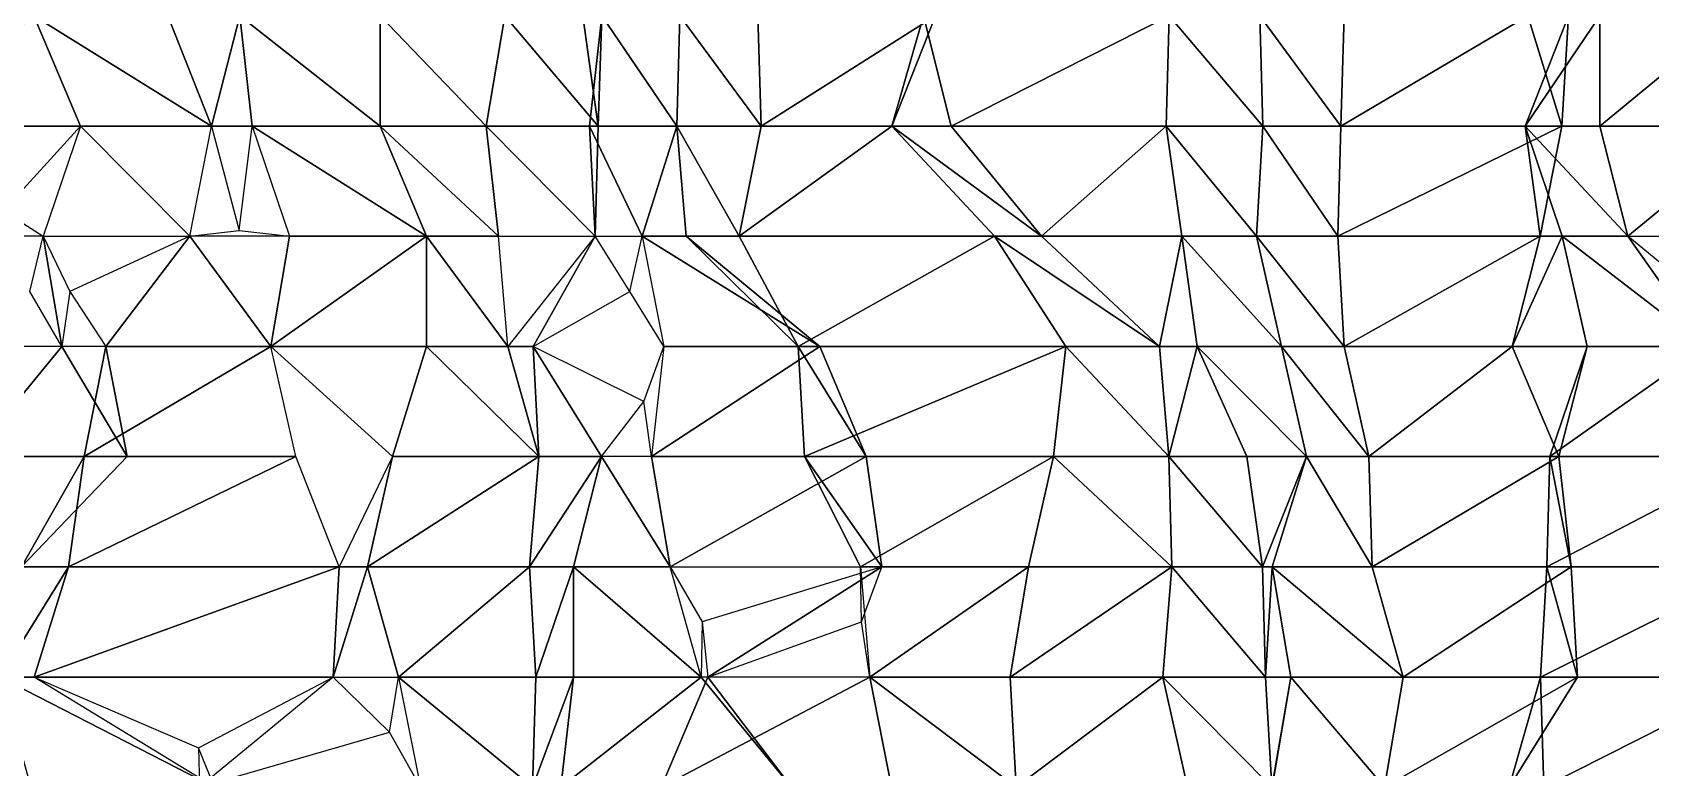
# Model space of a CAD drawing. Header units: metres. Extents: x -317 to 276, y -240 to 234.
# Drawn here: x 88.3 to 176.4, y -82.9 to -42.9 of the extents above; entities that cross this region are included whole.
import ezdxf

# ---------------------------------------------------------------- set-up
doc = ezdxf.new("R2010")
doc.units = ezdxf.units.M

msp = doc.modelspace()

# ---------------------------------------------------------------- linework, layer by layer
for points in [[(80.585175, -48, -570.9894), (90.92697, -48, -564.57385), (88.388824, -42, -569.21985), (88.38892, -41.9999, -569.2197)], [(80.585175, -48, -570.9894), (88.388824, -42, -569.21985), (82.61569, -42, -567.2725), (82.61579, -41.9999, -567.2724)], [(88.388824, -42, -569.21985), (98.05377, -48, -564.04333), (95.684845, -42, -568.37964), (95.684944, -41.9999, -568.3795)], [(88.388824, -42, -569.21985), (90.92697, -48, -564.57385), (98.05377, -48, -564.04333), (98.05387, -47.9999, -564.0432)], [(98.05377, -48, -564.04333), (99.59668, -42, -573.734), (95.684845, -42, -568.37964), (95.684944, -41.9999, -568.3795)], [(98.05377, -48, -564.04333), (100.2735, -48, -572.4951), (99.59668, -42, -573.734), (99.59678, -41.9999, -573.7339)], [(99.59668, -42, -573.734), (107.23108, -48, -572.2743), (107.23108, -42, -572.2743), (107.23118, -41.9999, -572.2742)], [(99.59668, -42, -573.734), (100.2735, -48, -572.4951), (107.23108, -48, -572.2743), (107.23118, -47.9999, -572.2742)], [(107.23108, -42, -572.2743), (113.00418, -48, -574.2217), (114.01944, -42, -572.3633), (114.01954, -41.9999, -572.36316)], [(107.23108, -42, -572.2743), (107.23108, -48, -572.2743), (113.00418, -48, -574.2217), (113.00428, -47.9999, -574.22156)], [(114.01944, -42, -572.3633), (113.00418, -48, -574.2217), (119.11575, -48, -575.54956), (119.11585, -47.9999, -575.54944)], [(114.01944, -42, -572.3633), (119.11575, -48, -575.54956), (118.269684, -42, -577.0982), (118.26978, -41.9999, -577.0981)], [(119.11575, -48, -575.54956), (119.30493, -42, -587.71814), (118.269684, -42, -577.0982), (118.26978, -41.9999, -577.0981)], [(119.11575, -48, -575.54956), (118.62811, -48, -588.9571), (119.30493, -42, -587.71814), (119.30503, -41.9999, -587.718)], [(119.30493, -42, -587.71814), (118.62811, -48, -588.9571), (123.38599, -48, -592.7628), (123.386086, -47.9999, -592.7627)], [(119.30493, -42, -587.71814), (123.38599, -48, -592.7628), (123.555176, -42, -592.4531), (123.555275, -41.9999, -592.453)], [(123.555176, -42, -592.4531), (123.38599, -48, -592.7628), (127.97464, -48, -596.87836), (127.97474, -47.9999, -596.87823)], [(123.555176, -42, -592.4531), (127.97464, -48, -596.87836), (127.80545, -42, -597.18805), (127.80555, -41.9999, -597.1879)], [(127.97464, -48, -596.87836), (137.47037, -42, -592.01154), (127.80545, -42, -597.18805), (127.80555, -41.9999, -597.1879)], [(127.97464, -48, -596.87836), (135.10144, -48, -596.3478), (137.47037, -42, -592.01154), (137.47047, -41.9999, -592.0114)], [(135.10144, -48, -596.3478), (138.33646, -48, -602.94116), (136.81357, -42, -605.72876), (136.81367, -41.9999, -605.72864)], [(135.10144, -48, -596.3478), (136.81357, -42, -605.72876), (137.47037, -42, -592.01154), (137.47047, -41.9999, -592.0114)], [(138.33646, -48, -602.94116), (150.20108, -42, -593.73804), (136.81357, -42, -605.72876), (136.81367, -41.9999, -605.72864)], [(138.33646, -48, -602.94116), (150.03186, -48, -594.0478), (150.20108, -42, -593.73804), (150.20119, -41.9999, -593.7379)], [(150.20108, -42, -593.73804), (150.03186, -48, -594.0478), (155.29736, -48, -596.9243), (155.29747, -47.9999, -596.9242)], [(150.20108, -42, -593.73804), (155.29736, -48, -596.9243), (155.12814, -42, -597.2341), (155.12825, -41.9999, -597.23395)], [(155.12814, -42, -597.2341), (159.5476, -48, -601.6593), (159.71683, -42, -601.3496), (159.71693, -41.9999, -601.3495)], [(155.12814, -42, -597.2341), (155.29736, -48, -596.9243), (159.5476, -48, -601.6593), (159.54771, -47.9999, -601.6592)], [(159.5476, -48, -601.6593), (171.58145, -48, -592.1465), (169.72015, -42, -595.5536), (169.72026, -41.9999, -595.55347)], [(159.5476, -48, -601.6593), (169.72015, -42, -595.5536), (159.71683, -42, -601.3496), (159.71693, -41.9999, -601.3495)], [(171.58145, -48, -592.1465), (169.57095, -48, -608.3416), (171.93988, -42, -604.0053), (171.93999, -41.9999, -604.0052)], [(169.57095, -48, -608.3416), (173.65201, -48, -613.38635), (173.65201, -42, -613.38635), (173.65211, -41.9999, -613.3862)], [(169.57095, -48, -608.3416), (173.65201, -42, -613.38635), (171.93988, -42, -604.0053), (171.93999, -41.9999, -604.0052)], [(171.58145, -48, -592.1465), (171.93988, -42, -604.0053), (169.72015, -42, -595.5536), (169.72026, -41.9999, -595.55347)], [(173.65201, -48, -613.38635), (182.47089, -48, -609.7584), (180.948, -42, -612.546), (180.9481, -41.9999, -612.5459)], [(173.65201, -48, -613.38635), (180.948, -42, -612.546), (173.65201, -42, -613.38635), (173.65211, -41.9999, -613.3862)], [(80.585175, -48, -570.9894), (86.73227, -52.615387, -565.9946), (90.92697, -48, -564.57385), (90.92707, -47.9999, -564.5737)], [(90.92697, -48, -564.57385), (88.896454, -54, -568.29065), (96.86929, -54, -566.2114), (96.86939, -53.9999, -566.2113)], [(90.92697, -48, -564.57385), (96.86929, -54, -566.2114), (98.05377, -48, -564.04333), (98.05387, -47.9999, -564.0432)], [(98.05377, -48, -564.04333), (99.56439, -53.684204, -567.53564), (100.2735, -48, -572.4951), (100.2736, -47.9999, -572.495)], [(100.2735, -48, -572.4951), (109.769196, -54, -567.6283), (107.23108, -48, -572.2743), (107.23118, -47.9999, -572.2742)], [(100.2735, -48, -572.4951), (102.304016, -54, -568.7783), (109.769196, -54, -567.6283), (109.769295, -53.9999, -567.6282)], [(107.23108, -48, -572.2743), (113.68103, -54, -572.9827), (113.00418, -48, -574.2217), (113.00428, -47.9999, -574.22156)], [(107.23108, -48, -572.2743), (109.769196, -54, -567.6283), (113.68103, -54, -572.9827), (113.68113, -53.9999, -572.9826)], [(113.00418, -48, -574.2217), (118.94653, -54, -575.85925), (119.11575, -48, -575.54956), (119.11585, -47.9999, -575.54944)], [(113.00418, -48, -574.2217), (113.68103, -54, -572.9827), (118.94653, -54, -575.85925), (118.94663, -53.9999, -575.85913)], [(118.94653, -54, -575.85925), (121.50467, -54, -583.6916), (118.62811, -48, -588.9571), (118.62821, -47.9999, -588.957)], [(118.94653, -54, -575.85925), (118.62811, -48, -588.9571), (119.11575, -48, -575.54956), (119.11585, -47.9999, -575.54944)], [(121.50467, -54, -583.6916), (123.38599, -48, -592.7628), (118.62811, -48, -588.9571), (118.62821, -47.9999, -588.957)], [(121.50467, -54, -583.6916), (123.893616, -54, -591.8336), (123.38599, -48, -592.7628), (123.386086, -47.9999, -592.7627)], [(123.38599, -48, -592.7628), (126.79019, -54, -599.0465), (127.97464, -48, -596.87836), (127.97474, -47.9999, -596.87823)], [(123.38599, -48, -592.7628), (123.893616, -54, -591.8336), (126.79019, -54, -599.0465), (126.79029, -53.9999, -599.0464)], [(126.79019, -54, -599.0465), (140.68533, -54, -586.1266), (135.10144, -48, -596.3478), (135.10155, -47.9999, -596.34766)], [(126.79019, -54, -599.0465), (135.10144, -48, -596.3478), (127.97464, -48, -596.87836), (127.97474, -47.9999, -596.87823)], [(143.2435, -54, -593.95886), (138.33646, -48, -602.94116), (135.10144, -48, -596.3478), (135.10155, -47.9999, -596.34766)], [(143.2435, -54, -593.95886), (135.10144, -48, -596.3478), (140.68533, -54, -586.1266), (140.68544, -53.9999, -586.12646)], [(143.2435, -54, -593.95886), (150.03186, -48, -594.0478), (138.33646, -48, -602.94116), (138.33656, -47.9999, -602.94104)], [(143.2435, -54, -593.95886), (150.8779, -54, -592.49915), (150.03186, -48, -594.0478), (150.03197, -47.9999, -594.04767)], [(150.03186, -48, -594.0478), (154.95895, -54, -597.5438), (155.29736, -48, -596.9243), (155.29747, -47.9999, -596.9242)], [(150.03186, -48, -594.0478), (150.8779, -54, -592.49915), (154.95895, -54, -597.5438), (154.95906, -53.9999, -597.5437)], [(155.29736, -48, -596.9243), (154.95895, -54, -597.5438), (159.37842, -54, -601.96906), (159.37852, -53.9999, -601.96893)], [(155.29736, -48, -596.9243), (159.37842, -54, -601.96906), (159.5476, -48, -601.6593), (159.54771, -47.9999, -601.6592)], [(159.37842, -54, -601.96906), (170.39697, -54, -594.31464), (171.58145, -48, -592.1465), (171.58156, -47.9999, -592.14636)], [(159.37842, -54, -601.96906), (171.58145, -48, -592.1465), (159.5476, -48, -601.6593), (159.54771, -47.9999, -601.6592)], [(170.39697, -54, -594.31464), (171.60147, -54, -604.6248), (169.57095, -48, -608.3416), (169.57106, -47.9999, -608.3415)], [(170.39697, -54, -594.31464), (169.57095, -48, -608.3416), (171.58145, -48, -592.1465), (171.58156, -47.9999, -592.14636)], [(169.57095, -48, -608.3416), (175.1749, -54, -610.5987), (173.65201, -48, -613.38635), (173.65211, -47.9999, -613.3862)], [(169.57095, -48, -608.3416), (171.60147, -54, -604.6248), (175.1749, -54, -610.5987), (175.175, -53.9999, -610.5986)], [(175.1749, -54, -610.5987), (182.47089, -48, -609.7584), (173.65201, -48, -613.38635), (173.65211, -47.9999, -613.3862)], [(175.1749, -54, -610.5987), (182.47089, -54, -609.7584), (182.47089, -48, -609.7584), (182.471, -47.9999, -609.7583)], [(86.73227, -52.615387, -565.9946), (88.896454, -54, -568.29065), (85.15384, -54, -562.6265), (85.15394, -53.9999, -562.6264)], [(99.56439, -53.684204, -567.53564), (102.304016, -54, -568.7783), (96.86929, -54, -566.2114), (96.86939, -53.9999, -566.2113)], [(89.91171, -60, -566.43225), (88.17206, -57, -567.1944), (88.896454, -54, -568.29065), (88.89655, -53.9999, -568.2905)], [(89.91171, -60, -566.43225), (88.896454, -54, -568.29065), (90.34607, -57, -567.9126), (90.34617, -56.9999, -567.9125)], [(96.86929, -54, -566.2114), (90.34607, -57, -567.9126), (92.30066, -60, -574.57434), (92.30076, -59.9999, -574.5742)], [(96.86929, -54, -566.2114), (92.30066, -60, -574.57434), (101.28876, -60, -570.6367), (101.28886, -59.9999, -570.6366)], [(96.86929, -54, -566.2114), (101.28876, -60, -570.6367), (102.304016, -54, -568.7783), (102.304115, -53.9999, -568.7782)], [(101.28876, -60, -570.6367), (109.769196, -60, -567.6283), (109.769196, -54, -567.6283), (109.769295, -53.9999, -567.6282)], [(101.28876, -60, -570.6367), (109.769196, -54, -567.6283), (102.304016, -54, -568.7783), (102.304115, -53.9999, -568.7782)], [(109.769196, -54, -567.6283), (114.18866, -60, -572.0535), (113.68103, -54, -572.9827), (113.68113, -53.9999, -572.9826)], [(109.769196, -54, -567.6283), (109.769196, -60, -567.6283), (114.18866, -60, -572.0535), (114.18876, -59.9999, -572.0534)], [(118.94653, -54, -575.85925), (114.18866, -60, -572.0535), (115.56235, -60, -582.05396), (115.56245, -59.9999, -582.05383)], [(118.94653, -54, -575.85925), (115.56235, -60, -582.05396), (120.84146, -57, -581.661), (120.84156, -56.9999, -581.6609)], [(122.68912, -60, -581.52344), (120.84146, -57, -581.661), (121.50467, -54, -583.6916), (121.50477, -53.9999, -583.69147)], [(131.16962, -60, -578.515), (123.893616, -54, -591.8336), (121.50467, -54, -583.6916), (121.50477, -53.9999, -583.69147)], [(131.16962, -60, -578.515), (121.50467, -54, -583.6916), (122.68912, -60, -581.52344), (122.68922, -59.9999, -581.5233)], [(130.00516, -60, -593.1615), (126.79019, -54, -599.0465), (123.893616, -54, -591.8336), (123.893715, -53.9999, -591.8335)], [(130.00516, -60, -593.1615), (123.893616, -54, -591.8336), (131.16962, -60, -578.515), (131.16972, -59.9999, -578.5149)], [(130.00516, -60, -593.1615), (140.68533, -54, -586.1266), (126.79019, -54, -599.0465), (126.79029, -53.9999, -599.0464)], [(130.00516, -60, -593.1615), (144.57715, -60, -579.0026), (140.68533, -54, -586.1266), (140.68544, -53.9999, -586.12646)], [(149.67346, -60, -582.1889), (143.2435, -54, -593.95886), (140.68533, -54, -586.1266), (140.68544, -53.9999, -586.12646)], [(149.67346, -60, -582.1889), (140.68533, -54, -586.1266), (144.57715, -60, -579.0026), (144.57726, -59.9999, -579.0025)], [(150.8779, -54, -592.49915), (143.2435, -54, -593.95886), (149.67346, -60, -582.1889), (149.67357, -59.9999, -582.1888)], [(150.8779, -54, -592.49915), (149.67346, -60, -582.1889), (151.72394, -60, -590.95044), (151.72404, -59.9999, -590.9503)], [(150.8779, -54, -592.49915), (156.31262, -60, -595.0659), (154.95895, -54, -597.5438), (154.95906, -53.9999, -597.5437)], [(150.8779, -54, -592.49915), (151.72394, -60, -590.95044), (156.31262, -60, -595.0659), (156.31273, -59.9999, -595.0658)], [(154.95895, -54, -597.5438), (159.71683, -60, -601.3496), (159.37842, -54, -601.96906), (159.37852, -53.9999, -601.96893)], [(154.95895, -54, -597.5438), (156.31262, -60, -595.0659), (159.71683, -60, -601.3496), (159.71693, -59.9999, -601.3495)], [(159.71683, -60, -601.3496), (170.39697, -54, -594.31464), (159.37842, -54, -601.96906), (159.37852, -53.9999, -601.96893)], [(159.71683, -60, -601.3496), (168.87408, -60, -597.10223), (170.39697, -54, -594.31464), (170.39708, -53.9999, -594.3145)], [(168.87408, -60, -597.10223), (172.95514, -60, -602.1469), (171.60147, -54, -604.6248), (171.60158, -53.9999, -604.6247)], [(168.87408, -60, -597.10223), (171.60147, -54, -604.6248), (170.39697, -54, -594.31464), (170.39708, -53.9999, -594.3145)], [(179.40509, -60, -602.85535), (175.1749, -54, -610.5987), (171.60147, -54, -604.6248), (171.60158, -53.9999, -604.6247)], [(179.40509, -60, -602.85535), (171.60147, -54, -604.6248), (172.95514, -60, -602.1469), (172.95525, -59.9999, -602.1468)], [(179.40509, -60, -602.85535), (182.47089, -60, -609.7584), (175.1749, -54, -610.5987), (175.175, -53.9999, -610.5986)], [(89.91171, -60, -566.43225), (80.923615, -60, -570.3699), (84.98462, -66, -562.9363), (84.98472, -65.9999, -562.93616)], [(89.91171, -60, -566.43225), (84.98462, -66, -562.9363), (93.46509, -66, -559.92786), (93.46519, -65.9999, -559.92773)], [(93.46509, -66, -559.92786), (92.30066, -60, -574.57434), (89.91171, -60, -566.43225), (89.91181, -59.9999, -566.4321)], [(93.46509, -66, -559.92786), (91.11618, -66, -576.74243), (92.30066, -60, -574.57434), (92.30076, -59.9999, -574.5742)], [(91.11618, -66, -576.74243), (102.642426, -66, -568.1588), (101.28876, -60, -570.6367), (101.28886, -59.9999, -570.6366)], [(91.11618, -66, -576.74243), (101.28876, -60, -570.6367), (92.30066, -60, -574.57434), (92.30076, -59.9999, -574.5742)], [(101.28876, -60, -570.6367), (107.9079, -66, -571.0354), (109.769196, -60, -567.6283), (109.769295, -59.9999, -567.6282)], [(109.769196, -60, -567.6283), (107.9079, -66, -571.0354), (115.88074, -66, -568.9562), (115.88084, -65.9999, -568.95605)], [(109.769196, -60, -567.6283), (115.88074, -66, -568.9562), (114.18866, -60, -572.0535), (114.18876, -59.9999, -572.0534)], [(115.88074, -66, -568.9562), (115.56235, -60, -582.05396), (114.18866, -60, -572.0535), (114.18876, -59.9999, -572.0534)], [(115.88074, -66, -568.9562), (119.28494, -66, -575.2398), (115.56235, -60, -582.05396), (115.56245, -59.9999, -582.05383)], [(119.28494, -66, -575.2398), (121.59271, -63, -581.6051), (115.56235, -60, -582.05396), (115.56245, -59.9999, -582.05383)], [(122.68912, -60, -581.52344), (122.0123, -66, -582.7624), (121.59271, -63, -581.6051), (121.59281, -62.9999, -581.605)], [(122.0123, -66, -582.7624), (133.70773, -66, -573.869), (131.16962, -60, -578.515), (131.16972, -59.9999, -578.5149)], [(122.0123, -66, -582.7624), (131.16962, -60, -578.515), (122.68912, -60, -581.52344), (122.68922, -59.9999, -581.5233)], [(133.70773, -66, -573.869), (130.34357, -66, -592.54205), (130.00516, -60, -593.1615), (130.00526, -59.9999, -593.1614)], [(133.70773, -66, -573.869), (130.00516, -60, -593.1615), (131.16962, -60, -578.515), (131.16972, -59.9999, -578.5149)], [(130.34357, -66, -592.54205), (144.57715, -60, -579.0026), (130.00516, -60, -593.1615), (130.00526, -59.9999, -593.1614)], [(130.34357, -66, -592.54205), (143.90033, -66, -580.2416), (144.57715, -60, -579.0026), (144.57726, -59.9999, -579.0025)], [(144.57715, -60, -579.0026), (143.90033, -66, -580.2416), (150.18109, -66, -581.2597), (150.1812, -65.9999, -581.2596)], [(144.57715, -60, -579.0026), (150.18109, -66, -581.2597), (149.67346, -60, -582.1889), (149.67357, -59.9999, -582.1888)], [(150.18109, -66, -581.2597), (151.72394, -60, -590.95044), (149.67346, -60, -582.1889), (149.67357, -59.9999, -582.1888)], [(150.18109, -66, -581.2597), (154.4313, -66, -585.9947), (151.72394, -60, -590.95044), (151.72404, -59.9999, -590.9503)], [(151.72394, -60, -590.95044), (157.66629, -66, -592.5881), (156.31262, -60, -595.0659), (156.31273, -59.9999, -595.0658)], [(151.72394, -60, -590.95044), (154.4313, -66, -585.9947), (157.66629, -66, -592.5881), (157.6664, -65.9999, -592.58795)], [(156.31262, -60, -595.0659), (161.0705, -66, -598.8717), (159.71683, -60, -601.3496), (159.71693, -59.9999, -601.3495)], [(156.31262, -60, -595.0659), (157.66629, -66, -592.5881), (161.0705, -66, -598.8717), (161.0706, -65.9999, -598.8716)], [(161.0705, -66, -598.8717), (168.87408, -60, -597.10223), (159.71683, -60, -601.3496), (159.71693, -59.9999, -601.3495)], [(161.0705, -66, -598.8717), (171.41223, -66, -592.4562), (168.87408, -60, -597.10223), (168.87419, -59.9999, -597.1021)], [(171.41223, -66, -592.4562), (172.95514, -60, -602.1469), (168.87408, -60, -597.10223), (168.87419, -59.9999, -597.1021)], [(171.41223, -66, -592.4562), (170.92462, -66, -605.8638), (172.95514, -60, -602.1469), (172.95525, -59.9999, -602.1468)], [(170.92462, -66, -605.8638), (182.28165, -66, -597.58984), (179.40509, -60, -602.85535), (179.4052, -59.9999, -602.8552)], [(170.92462, -66, -605.8638), (179.40509, -60, -602.85535), (172.95514, -60, -602.1469), (172.95525, -59.9999, -602.1468)], [(84.98462, -66, -562.9363), (87.711975, -72, -570.4588), (93.46509, -66, -559.92786), (93.46519, -65.9999, -559.92773)], [(87.711975, -72, -570.4588), (90.27014, -72, -578.29114), (91.11618, -66, -576.74243), (91.11628, -65.9999, -576.7423)], [(87.711975, -72, -570.4588), (91.11618, -66, -576.74243), (93.46509, -66, -559.92786), (93.46519, -65.9999, -559.92773)], [(90.27014, -72, -578.29114), (105.01135, -72, -563.8225), (102.642426, -66, -568.1588), (102.642525, -65.9999, -568.1587)], [(90.27014, -72, -578.29114), (102.642426, -66, -568.1588), (91.11618, -66, -576.74243), (91.11628, -65.9999, -576.7423)], [(107.9079, -66, -571.0354), (105.01135, -72, -563.8225), (106.55423, -72, -573.51324), (106.55433, -71.9999, -573.5131)], [(106.55423, -72, -573.51324), (115.37311, -72, -569.8854), (115.88074, -66, -568.9562), (115.88084, -65.9999, -568.95605)], [(106.55423, -72, -573.51324), (115.88074, -66, -568.9562), (107.9079, -66, -571.0354), (107.908, -65.9999, -571.0353)], [(115.37311, -72, -569.8854), (117.762085, -72, -578.0274), (119.28494, -66, -575.2398), (119.28504, -65.9999, -575.2397)], [(115.37311, -72, -569.8854), (119.28494, -66, -575.2398), (115.88074, -66, -568.9562), (115.88084, -65.9999, -568.95605)], [(119.28494, -66, -575.2398), (117.762085, -72, -578.0274), (123.02753, -72, -580.90393), (123.027626, -71.9999, -580.9038)], [(119.28494, -66, -575.2398), (123.02753, -72, -580.90393), (122.0123, -66, -582.7624), (122.0124, -65.9999, -582.76227)], [(123.02753, -72, -580.90393), (133.70773, -66, -573.869), (122.0123, -66, -582.7624), (122.0124, -65.9999, -582.76227)], [(123.02753, -72, -580.90393), (134.55377, -72, -572.3203), (133.70773, -66, -573.869), (133.70784, -65.9999, -573.8689)], [(134.55377, -72, -572.3203), (133.38934, -72, -586.9668), (130.34357, -66, -592.54205), (130.34367, -65.9999, -592.54193)], [(134.55377, -72, -572.3203), (130.34357, -66, -592.54205), (133.70773, -66, -573.869), (133.70784, -65.9999, -573.8689)], [(133.38934, -72, -586.9668), (143.90033, -66, -580.2416), (130.34357, -66, -592.54205), (130.34367, -65.9999, -592.54193)], [(133.38934, -72, -586.9668), (142.54663, -72, -582.7195), (143.90033, -66, -580.2416), (143.90044, -65.9999, -580.24146)], [(143.90033, -66, -580.2416), (142.54663, -72, -582.7195), (150.35028, -72, -580.94995), (150.35039, -71.9999, -580.9498)], [(143.90033, -66, -580.2416), (150.35028, -72, -580.94995), (150.18109, -66, -581.2597), (150.1812, -65.9999, -581.2596)], [(150.18109, -66, -581.2597), (155.27734, -72, -584.44604), (154.4313, -66, -585.9947), (154.43141, -65.9999, -585.99457)], [(150.18109, -66, -581.2597), (150.35028, -72, -580.94995), (155.27734, -72, -584.44604), (155.27745, -71.9999, -584.4459)], [(155.27734, -72, -584.44604), (157.66629, -66, -592.5881), (154.4313, -66, -585.9947), (154.43141, -65.9999, -585.99457)], [(155.27734, -72, -584.44604), (155.805, -72, -595.9951), (157.66629, -66, -592.5881), (157.6664, -65.9999, -592.58795)], [(157.66629, -66, -592.5881), (155.805, -72, -595.9951), (161.23972, -72, -598.56195), (161.23982, -71.9999, -598.5618)], [(157.66629, -66, -592.5881), (161.23972, -72, -598.56195), (161.0705, -66, -598.8717), (161.0706, -65.9999, -598.8716)], [(161.23972, -72, -598.56195), (171.41223, -66, -592.4562), (161.0705, -66, -598.8717), (161.0706, -65.9999, -598.8716)], [(161.23972, -72, -598.56195), (172.08908, -72, -591.2173), (171.41223, -66, -592.4562), (171.41234, -65.9999, -592.45605)], [(172.08908, -72, -591.2173), (170.75543, -72, -606.17346), (170.92462, -66, -605.8638), (170.92473, -65.9999, -605.86365)], [(170.75543, -72, -606.17346), (182.45087, -72, -597.2801), (182.28165, -66, -597.58984), (182.28175, -65.9999, -597.5897)], [(170.75543, -72, -606.17346), (182.28165, -66, -597.58984), (170.92462, -66, -605.8638), (170.92473, -65.9999, -605.86365)], [(172.08908, -72, -591.2173), (170.92462, -66, -605.8638), (171.41223, -66, -592.4562), (171.41234, -65.9999, -592.45605)], [(86.52753, -78, -572.62695), (88.408844, -78, -581.69824), (90.27014, -72, -578.29114), (90.27024, -71.9999, -578.291)], [(86.52753, -78, -572.62695), (90.27014, -72, -578.29114), (87.711975, -72, -570.4588), (87.712074, -71.9999, -570.4587)], [(88.408844, -78, -581.69824), (104.67294, -78, -564.442), (105.01135, -72, -563.8225), (105.01145, -71.9999, -563.8224)], [(88.408844, -78, -581.69824), (105.01135, -72, -563.8225), (90.27014, -72, -578.29114), (90.27024, -71.9999, -578.291)], [(104.67294, -78, -564.442), (108.24631, -78, -570.4159), (106.55423, -72, -573.51324), (106.55433, -71.9999, -573.5131)], [(104.67294, -78, -564.442), (106.55423, -72, -573.51324), (105.01135, -72, -563.8225), (105.01145, -71.9999, -563.8224)], [(108.24631, -78, -570.4159), (115.37311, -72, -569.8854), (106.55423, -72, -573.51324), (106.55433, -71.9999, -573.5131)], [(108.24631, -78, -570.4159), (115.71155, -78, -569.26587), (115.37311, -72, -569.8854), (115.37321, -71.9999, -569.88525)], [(115.71155, -78, -569.26587), (117.762085, -72, -578.0274), (115.37311, -72, -569.8854), (115.37321, -71.9999, -569.88525)], [(115.71155, -78, -569.26587), (117.762085, -78, -578.0274), (117.762085, -72, -578.0274), (117.762184, -71.9999, -578.0273)], [(117.762085, -72, -578.0274), (124.719635, -78, -577.80664), (123.02753, -72, -580.90393), (123.027626, -71.9999, -580.9038)], [(117.762085, -72, -578.0274), (117.762085, -78, -578.0274), (124.719635, -78, -577.80664), (124.719734, -77.9999, -577.8065)], [(124.719635, -78, -577.80664), (123.02753, -72, -580.90393), (124.77396, -75, -579.6034), (124.774055, -74.9999, -579.6033)], [(134.55377, -72, -572.3203), (124.77396, -75, -579.6034), (125.078064, -78, -589.66547), (125.07816, -77.9999, -589.66534)], [(134.55377, -72, -572.3203), (125.078064, -78, -589.66547), (133.44855, -75, -586.22205), (133.44865, -74.9999, -586.2219)], [(133.89697, -78, -586.0376), (133.44855, -75, -586.22205), (133.38934, -72, -586.9668), (133.38945, -71.9999, -586.9667)], [(133.89697, -78, -586.0376), (142.54663, -72, -582.7195), (133.38934, -72, -586.9668), (133.38945, -71.9999, -586.9667)], [(133.89697, -78, -586.0376), (141.5314, -78, -584.5779), (142.54663, -72, -582.7195), (142.54674, -71.9999, -582.71936)], [(141.5314, -78, -584.5779), (149.84265, -78, -581.87915), (150.35028, -72, -580.94995), (150.35039, -71.9999, -580.9498)], [(141.5314, -78, -584.5779), (150.35028, -72, -580.94995), (142.54663, -72, -582.7195), (142.54674, -71.9999, -582.71936)], [(150.35028, -72, -580.94995), (149.84265, -78, -581.87915), (155.44653, -78, -584.1363), (155.44664, -77.9999, -584.13617)], [(150.35028, -72, -580.94995), (155.44653, -78, -584.1363), (155.27734, -72, -584.44604), (155.27745, -71.9999, -584.4459)], [(155.44653, -78, -584.1363), (155.805, -72, -595.9951), (155.27734, -72, -584.44604), (155.27745, -71.9999, -584.4459)], [(155.44653, -78, -584.1363), (156.82025, -78, -594.1367), (155.805, -72, -595.9951), (155.8051, -71.9999, -595.995)], [(155.805, -72, -595.9951), (162.9318, -78, -595.4646), (161.23972, -72, -598.56195), (161.23982, -71.9999, -598.5618)], [(155.805, -72, -595.9951), (156.82025, -78, -594.1367), (162.9318, -78, -595.4646), (162.9319, -77.9999, -595.4645)], [(162.9318, -78, -595.4646), (172.08908, -72, -591.2173), (161.23972, -72, -598.56195), (161.23982, -71.9999, -598.5618)], [(162.9318, -78, -595.4646), (172.42749, -78, -590.5978), (172.08908, -72, -591.2173), (172.08919, -71.9999, -591.21716)], [(172.42749, -78, -590.5978), (170.41699, -78, -606.79297), (170.75543, -72, -606.17346), (170.75554, -71.9999, -606.17334)], [(170.41699, -78, -606.79297), (182.45087, -78, -597.2801), (182.45087, -72, -597.2801), (182.45097, -71.9999, -597.27997)], [(170.41699, -78, -606.79297), (182.45087, -72, -597.2801), (170.75543, -72, -606.17346), (170.75554, -71.9999, -606.17334)], [(172.42749, -78, -590.5978), (170.75543, -72, -606.17346), (172.08908, -72, -591.2173), (172.08919, -71.9999, -591.21716)], [(98.22296, -84, -563.7336), (88.408844, -78, -581.69824), (86.52753, -78, -572.62695), (86.527626, -77.9999, -572.62683)], [(98.22296, -84, -563.7336), (86.52753, -78, -572.62695), (88.219604, -84, -569.5296), (88.2197, -83.9999, -569.5295)], [(88.408844, -78, -581.69824), (97.357605, -81.86139, -571.5751), (104.67294, -78, -564.442), (104.67304, -77.9999, -564.4419)], [(104.67294, -78, -564.442), (97.39694, -84, -577.7606), (107.74606, -81, -569.5795), (107.74616, -80.9999, -569.5794)], [(109.430786, -84, -568.24774), (107.74606, -81, -569.5795), (108.24631, -78, -570.4159), (108.24641, -77.9999, -570.4158)], [(108.24631, -78, -570.4159), (115.54233, -84, -569.5756), (115.71155, -78, -569.26587), (115.71165, -77.9999, -569.26575)], [(108.24631, -78, -570.4159), (109.430786, -84, -568.24774), (115.54233, -84, -569.5756), (115.54243, -83.9999, -569.5755)], [(115.54233, -84, -569.5756), (117.085236, -84, -579.26636), (117.762085, -78, -578.0274), (117.762184, -77.9999, -578.0273)], [(115.54233, -84, -569.5756), (117.762085, -78, -578.0274), (115.71155, -78, -569.26587), (115.71165, -77.9999, -569.26575)], [(117.085236, -84, -579.26636), (129.62668, -84, -568.82434), (124.719635, -78, -577.80664), (124.719734, -77.9999, -577.8065)], [(117.085236, -84, -579.26636), (124.719635, -78, -577.80664), (117.762085, -78, -578.0274), (117.762184, -77.9999, -578.0273)], [(129.62668, -84, -568.82434), (122.53995, -84, -594.3115), (125.078064, -78, -589.66547), (125.07816, -77.9999, -589.66534)], [(122.53995, -84, -594.3115), (135.08142, -84, -583.86945), (133.89697, -78, -586.0376), (133.89708, -77.9999, -586.0375)], [(122.53995, -84, -594.3115), (133.89697, -78, -586.0376), (125.078064, -78, -589.66547), (125.07816, -77.9999, -589.66534)], [(129.62668, -84, -568.82434), (125.078064, -78, -589.66547), (124.719635, -78, -577.80664), (124.719734, -77.9999, -577.8065)], [(133.89697, -78, -586.0376), (141.86981, -84, -583.9584), (141.5314, -78, -584.5779), (141.53151, -77.9999, -584.57776)], [(133.89697, -78, -586.0376), (135.08142, -84, -583.86945), (141.86981, -84, -583.9584), (141.86992, -83.9999, -583.95825)], [(141.86981, -84, -583.9584), (149.84265, -78, -581.87915), (141.5314, -78, -584.5779), (141.53151, -77.9999, -584.57776)], [(141.86981, -84, -583.9584), (151.19632, -84, -579.4013), (149.84265, -78, -581.87915), (149.84276, -77.9999, -581.879)], [(149.84265, -78, -581.87915), (155.78497, -84, -583.51685), (155.44653, -78, -584.1363), (155.44664, -77.9999, -584.13617)], [(149.84265, -78, -581.87915), (151.19632, -84, -579.4013), (155.78497, -84, -583.51685), (155.78508, -83.9999, -583.5167)], [(155.78497, -84, -583.51685), (156.82025, -78, -594.1367), (155.44653, -78, -584.1363), (155.44664, -77.9999, -584.13617)], [(155.78497, -84, -583.51685), (155.805, -84, -595.9951), (156.82025, -78, -594.1367), (156.82036, -77.9999, -594.1366)], [(156.82025, -78, -594.1367), (155.805, -84, -595.9951), (161.91653, -84, -597.323), (161.91664, -83.9999, -597.3229)], [(156.82025, -78, -594.1367), (161.91653, -84, -597.323), (162.9318, -78, -595.4646), (162.9319, -77.9999, -595.4645)], [(161.91653, -84, -597.323), (168.7049, -84, -597.412), (172.42749, -78, -590.5978), (172.4276, -77.9999, -590.59766)], [(161.91653, -84, -597.323), (172.42749, -78, -590.5978), (162.9318, -78, -595.4646), (162.9319, -77.9999, -595.4645)], [(168.7049, -84, -597.412), (170.58621, -84, -606.4832), (170.41699, -78, -606.79297), (170.4171, -77.9999, -606.79285)], [(168.7049, -84, -597.412), (170.41699, -78, -606.79297), (172.42749, -78, -590.5978), (172.4276, -77.9999, -590.59766)], [(170.58621, -84, -606.4832), (182.45087, -78, -597.2801), (170.41699, -78, -606.79297), (170.4171, -77.9999, -606.79285)], [(170.58621, -84, -606.4832), (181.94324, -84, -598.2093), (182.45087, -78, -597.2801), (182.45097, -77.9999, -597.27997)], [(97.357605, -81.86139, -571.5751), (97.39694, -84, -577.7606), (98.22296, -84, -563.7336), (98.22306, -83.9999, -563.73346)]]:
    msp.add_3dface(points)

doc.saveas('drawing.dxf')
